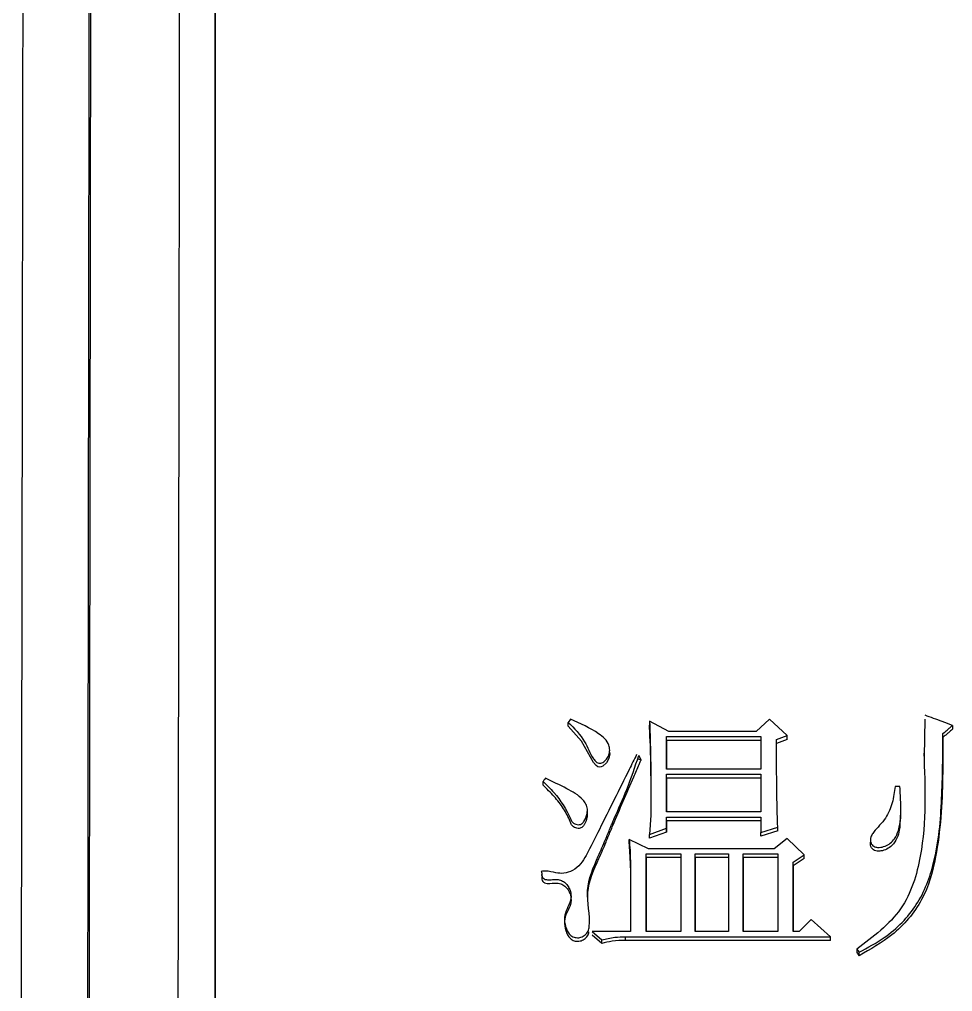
# Model space of a CAD drawing. Header units: millimetres. Extents: x 5659 to 7608, y 3628 to 5007.
# Drawn here: x 6097.13 to 6105.56, y 4791.6 to 4800.38 of the extents above; entities that cross this region are included whole.
import ezdxf

# ---------------------------------------------------------------- set-up
doc = ezdxf.new("R2010")
doc.units = ezdxf.units.MM

msp = doc.modelspace()

# ---------------------------------------------------------------- linework, layer by layer
at = {"color": 7, "linetype": 'Continuous', "lineweight": 25}
for p, q in [((6102.1068, 4794.0595), (6102.0852, 4794.032)), ((6102.0852, 4793.9972), (6102.0852, 4794.032)), ((6102.9938, 4793.9493), (6102.8207, 4794.0411)), ((6102.8207, 4794.0411), (6102.8207, 4794.0063)), ((6103.9024, 4794.0595), (6103.7835, 4793.9493)), ((6104.0647, 4793.9126), (6103.9024, 4794.0595)), ((6105.3045, 4793.7206), (6105.3087, 4794.0613)), ((6102.8246, 4793.8449), (6102.8207, 4794.0063)), ((6103.7835, 4793.9493), (6102.9938, 4793.9493)), ((6105.5575, 4794.0044), (6105.5575, 4793.9697)), ((6102.9722, 4793.9034), (6103.8267, 4793.9034)), ((6102.9722, 4793.6092), (6102.9722, 4793.9034)), ((6102.9722, 4793.8688), (6102.9722, 4793.9034)), ((6102.9722, 4793.8688), (6102.9722, 4793.6092)), ((6103.8267, 4793.8688), (6102.9722, 4793.8688)), ((6103.8267, 4793.9034), (6103.8267, 4793.6092)), ((6103.9674, 4793.8758), (6104.0647, 4793.9126)), ((6104.0647, 4793.8779), (6103.9674, 4793.8413)), ((6104.0647, 4793.8779), (6104.0647, 4793.9126)), ((6105.4709, 4793.8962), (6105.4709, 4793.9309)), ((6102.4584, 4793.7927), (6102.4584, 4793.8043)), ((6102.712, 4793.7014), (6102.745, 4793.6944)), ((6102.745, 4793.6944), (6102.7234, 4793.7334)), ((6103.8267, 4793.6092), (6102.9722, 4793.6092)), ((6101.858, 4793.4648), (6101.858, 4793.4989)), ((6102.9722, 4793.5632), (6103.8267, 4793.5632)), ((6102.9722, 4793.2225), (6102.9722, 4793.5632)), ((6102.9722, 4793.529), (6102.9722, 4793.5632)), ((6103.8267, 4793.5291), (6102.9722, 4793.529)), ((6102.9722, 4793.529), (6102.9722, 4793.2225)), ((6103.8267, 4793.5632), (6103.8267, 4793.2225)), ((6105.0815, 4793.4528), (6105.0382, 4793.4528)), ((6102.2589, 4793.2068), (6102.2589, 4793.2409)), ((6102.8315, 4793.1948), (6102.8207, 4793.0196)), ((6103.8267, 4793.2225), (6102.9722, 4793.2225)), ((6102.9722, 4793.1764), (6103.8267, 4793.1764)), ((6102.9722, 4793.075), (6102.9722, 4793.1764)), ((6102.9722, 4793.1427), (6102.9722, 4793.1764)), ((6103.8267, 4793.1764), (6103.8267, 4793.0381)), ((6105.0885, 4793.1601), (6105.0885, 4793.1942)), ((6102.8207, 4793.0196), (6102.9722, 4793.075)), ((6102.9722, 4793.1427), (6102.9722, 4793.0414)), ((6103.8267, 4793.1427), (6102.9722, 4793.1427)), ((6102.9722, 4793.0414), (6102.9722, 4793.075)), ((6103.8267, 4793.0381), (6103.9782, 4793.0842)), ((6103.9782, 4793.0506), (6103.9782, 4793.0842)), ((6104.8595, 4793.0574), (6104.8595, 4793.0564)), ((6102.8099, 4792.8904), (6102.6368, 4792.9735)), ((6102.6368, 4792.9401), (6102.6368, 4792.9735)), ((6102.9722, 4793.0414), (6102.8207, 4792.9861)), ((6102.8207, 4792.9861), (6102.8207, 4793.0196)), ((6103.9782, 4793.0506), (6103.8267, 4793.0046)), ((6103.8267, 4793.0046), (6103.8267, 4793.0381)), ((6104.0647, 4792.9827), (6103.9457, 4792.8904)), ((6104.2162, 4792.835), (6104.0647, 4792.9827)), ((6103.9457, 4792.8904), (6102.8099, 4792.8904)), ((6102.7883, 4792.8442), (6103.102, 4792.8442)), ((6102.7883, 4792.1412), (6102.7883, 4792.8442)), ((6102.7883, 4792.811), (6102.7883, 4792.8442)), ((6102.7883, 4792.811), (6102.7883, 4792.1412)), ((6103.102, 4792.811), (6102.7883, 4792.811)), ((6103.102, 4792.8442), (6103.102, 4792.1412)), ((6103.2318, 4792.8442), (6103.5347, 4792.8442)), ((6103.2318, 4792.1412), (6103.2318, 4792.8442)), ((6103.2318, 4792.811), (6103.2318, 4792.8442)), ((6103.2318, 4792.811), (6103.2318, 4792.1412)), ((6103.5347, 4792.811), (6103.2318, 4792.811)), ((6103.5347, 4792.8442), (6103.5347, 4792.1412)), ((6103.6645, 4792.8442), (6103.9782, 4792.8442)), ((6103.6645, 4792.1413), (6103.6645, 4792.8442)), ((6103.6645, 4792.811), (6103.6645, 4792.8442)), ((6103.6645, 4792.811), (6103.6645, 4792.1413)), ((6103.9782, 4792.811), (6103.6645, 4792.811)), ((6103.9782, 4792.8442), (6103.9782, 4792.1413)), ((6104.1188, 4792.7704), (6104.2162, 4792.835)), ((6104.2162, 4792.8018), (6104.1188, 4792.7372)), ((6104.2162, 4792.8018), (6104.2162, 4792.835)), ((6102.6477, 4792.7187), (6102.6477, 4792.7519)), ((6104.1188, 4792.7372), (6104.1188, 4792.7704)), ((6104.2811, 4792.2524), (6104.1729, 4792.1413)), ((6104.4542, 4792.0949), (6104.2811, 4792.2524)), ((6102.3015, 4792.1412), (6102.3881, 4792.0671)), ((6102.6477, 4792.1412), (6102.3015, 4792.1412)), ((6102.3881, 4792.0349), (6102.3015, 4792.1089)), ((6102.6044, 4792.0949), (6104.4542, 4792.0949)), ((6102.6044, 4792.0626), (6102.6044, 4792.0949)), ((6103.102, 4792.1412), (6102.7883, 4792.1412)), ((6103.5347, 4792.1412), (6103.2318, 4792.1412)), ((6103.9782, 4792.1413), (6103.6645, 4792.1413)), ((6104.1729, 4792.1413), (6104.1188, 4792.1413)), ((6104.4542, 4792.0627), (6104.4542, 4792.0949)), ((6102.3881, 4792.0349), (6102.3881, 4792.0671)), ((6104.4542, 4792.0627), (6102.6044, 4792.0626)), ((6104.6921, 4791.9837), (6104.6921, 4791.9516)), ((6104.7136, 4791.924), (6104.7136, 4791.956))]:
    msp.add_line(p, q, dxfattribs=at)
at = {"color": 7, "linetype": 'Continuous', "lineweight": 25, "flags": 128}
for points in [[(6102.4567, 4793.7686), (6102.4603, 4793.7466), (6102.4536, 4793.7039), (6102.4314, 4793.6648), (6102.399, 4793.6364), (6102.3844, 4793.6298), (6102.3695, 4793.6275), (6102.3532, 4793.6313), (6102.338, 4793.6407), (6102.3137, 4793.6686), (6102.2046, 4793.8618), (6102.0852, 4793.9972), (6102.0852, 4793.9972)], [(6101.8797, 4793.5265), (6101.8742, 4793.5194), (6101.8661, 4793.5091), (6101.858, 4793.4989)], [(6104.6921, 4791.9837), (6104.7029, 4791.9698), (6104.7137, 4791.956)], [(6104.6921, 4791.9516), (6104.6976, 4791.9446), (6104.703, 4791.9377), (6104.7137, 4791.9239)]]:
    msp.add_lwpolyline(points, dxfattribs=at)
at = {"color": 7, "linetype": 'Continuous', "lineweight": 25}
for points, knots in [([(6098.8965, 4846.9423), (6098.8965, 4846.8383), (6098.8966, 4846.3175), (6098.8966, 4844.9506), (6098.8967, 4842.7907), (6098.8968, 4840.1723), (6098.8968, 4837.7098), (6098.8968, 4834.202), (6098.8969, 4831.059), (6098.8969, 4826.7439), (6098.8969, 4822.0569), (6098.897, 4816.9247), (6098.897, 4811.5011), (6098.8971, 4806.9424), (6098.8971, 4801.02), (6098.8972, 4796.1142), (6098.8973, 4789.4352), (6098.8974, 4785.1425), (6098.8974, 4782.1413)], [0, 0, 0, 0, 0.020124, 0.100733, 0.181328, 0.221587, 0.302184, 0.342442, 0.423039, 0.463298, 0.543894, 0.624491, 0.664749, 0.745346, 0.785604, 0.8662, 0.906458, 1, 1, 1, 1]), ([(6097.2279, 4845.9943), (6097.228, 4846.0226), (6097.2283, 4846.1111), (6097.227, 4845.1247), (6097.224, 4843.1118), (6097.2194, 4840.0492), (6097.2142, 4836.6609), (6097.2091, 4833.3235), (6097.2044, 4830.2538), (6097.1989, 4826.6104), (6097.1923, 4822.3397), (6097.1851, 4817.694), (6097.1774, 4812.7472), (6097.1692, 4807.5768), (6097.1602, 4801.8925), (6097.1503, 4795.6955), (6097.1396, 4789.0117), (6097.132, 4784.3209), (6097.1282, 4781.9269)], [0, 0, 0, 0, 0.039342, 0.122943, 0.206183, 0.289063, 0.371582, 0.416612, 0.465601, 0.518547, 0.575452, 0.636313, 0.690059, 0.746552, 0.805793, 0.867782, 0.932518, 1, 1, 1, 1]), ([(6097.7332, 4781.7913), (6097.7378, 4785.0906), (6097.7469, 4791.6891), (6097.7598, 4801.1191), (6097.7718, 4809.9997), (6097.7828, 4818.1574), (6097.7925, 4825.4578), (6097.8008, 4831.7755), (6097.8075, 4836.9976), (6097.8126, 4841.0541), (6097.8158, 4843.8021), (6097.8172, 4845.2482), (6097.8169, 4845.225), (6097.8167, 4845.2162)], [0, 0, 0, 0, 0.094309, 0.188619, 0.282928, 0.377238, 0.471547, 0.565857, 0.660166, 0.754475, 0.848785, 0.943094, 1, 1, 1, 1]), ([(6097.7472, 4781.7426), (6097.7505, 4784.1283), (6097.757, 4788.8349), (6097.7662, 4795.5842), (6097.7749, 4801.9267), (6097.7829, 4807.8219), (6097.7902, 4813.2525), (6097.7979, 4818.9855), (6097.8056, 4824.7541), (6097.8128, 4830.2344), (6097.8186, 4834.7015), (6097.8231, 4838.2247), (6097.8263, 4840.8866), (6097.8286, 4842.7895), (6097.8299, 4844.0083), (6097.8305, 4844.7253), (6097.8303, 4844.7561), (6097.8302, 4844.7708)], [0, 0, 0, 0, 0.06854, 0.13522, 0.200041, 0.263001, 0.324101, 0.38334, 0.468684, 0.549845, 0.626823, 0.699617, 0.768227, 0.832652, 0.892892, 0.948946, 1, 1, 1, 1]), ([(6098.6283, 4844.017), (6098.6284, 4844.0291), (6098.6287, 4844.1413), (6098.6285, 4843.7887), (6098.628, 4843.2187), (6098.6274, 4842.672), (6098.6267, 4841.9978), (6098.6257, 4841.1897), (6098.6246, 4840.2499), (6098.6233, 4839.1783), (6098.6212, 4837.4687), (6098.6179, 4834.7826), (6098.6127, 4830.6328), (6098.606, 4825.4164), (6098.5986, 4819.8096), (6098.591, 4814.1323), (6098.5836, 4808.6652), (6098.5754, 4802.6524), (6098.5664, 4796.1048), (6098.5566, 4789.0619), (6098.5498, 4784.1196), (6098.5463, 4781.6055)], [0, 0, 0, 0, 0.008365, 0.077995, 0.107986, 0.138061, 0.168221, 0.198465, 0.228793, 0.259205, 0.289702, 0.358895, 0.433683, 0.514064, 0.600037, 0.66048, 0.723411, 0.788828, 0.856732, 0.927123, 1, 1, 1, 1]), ([(6098.8974, 4783.0611), (6098.8974, 4783.3678), (6098.8974, 4786.2668), (6098.8973, 4791.6926), (6098.8972, 4797.9103), (6098.8971, 4803.9453), (6098.8971, 4808.5753), (6098.897, 4812.3863), (6098.897, 4813.8296), (6098.897, 4814.2265)], [0, 0, 0, 0, 0.027476, 0.259697, 0.491874, 0.607849, 0.840033, 0.956008, 1, 1, 1, 1]), ([(6102.0852, 4794.032), (6102.1402, 4793.977), (6102.2376, 4793.8796), (6102.2843, 4793.7398), (6102.3319, 4793.6782), (6102.3523, 4793.665), (6102.3703, 4793.6603), (6102.3896, 4793.6648), (6102.411, 4793.6776), (6102.4353, 4793.7011), (6102.4563, 4793.7371), (6102.4624, 4793.7816), (6102.4547, 4793.8335), (6102.4186, 4793.8861), (6102.3051, 4793.972), (6102.1947, 4794.0207), (6102.1068, 4794.0595)], [0, 0, 0, 0, 0.207426, 0.367179, 0.400689, 0.416558, 0.431268, 0.448073, 0.466649, 0.497247, 0.53852, 0.578669, 0.62014, 0.682425, 0.747233, 1, 1, 1, 1]), ([(6102.8207, 4794.0411), (6102.8209, 4794.0367), (6102.8211, 4794.03), (6102.8214, 4794.0188), (6102.8218, 4794.0076), (6102.8222, 4793.9942), (6102.8227, 4793.9808), (6102.8231, 4793.9674), (6102.8235, 4793.954), (6102.8241, 4793.9361), (6102.8248, 4793.9138), (6102.8256, 4793.8869), (6102.8264, 4793.8601), (6102.8278, 4793.8064), (6102.8293, 4793.7438), (6102.8303, 4793.6811), (6102.8307, 4793.6498), (6102.831, 4793.6274), (6102.8312, 4793.605), (6102.8315, 4793.5781), (6102.8317, 4793.5512), (6102.8318, 4793.5243), (6102.8319, 4793.4974), (6102.832, 4793.4705), (6102.8321, 4793.4436), (6102.8321, 4793.4167), (6102.8321, 4793.3943), (6102.8321, 4793.3764), (6102.832, 4793.3629), (6102.832, 4793.3495), (6102.832, 4793.336), (6102.832, 4793.3226), (6102.8319, 4793.3091), (6102.8319, 4793.2956), (6102.8318, 4793.2822), (6102.8318, 4793.2687), (6102.8318, 4793.2553), (6102.8317, 4793.244), (6102.8317, 4793.2351), (6102.8317, 4793.2283), (6102.8316, 4793.2216), (6102.8316, 4793.2149), (6102.8316, 4793.2093), (6102.8316, 4793.2026), (6102.8316, 4793.1981), (6102.8315, 4793.1948)], [0, 0, 0, 0, 0.015876, 0.023814, 0.03969, 0.055566, 0.071442, 0.087319, 0.103195, 0.119071, 0.150823, 0.182575, 0.214327, 0.246079, 0.373089, 0.436594, 0.468346, 0.484222, 0.515974, 0.547726, 0.579478, 0.611231, 0.642983, 0.674735, 0.706487, 0.738239, 0.769992, 0.785868, 0.801744, 0.81762, 0.833496, 0.849372, 0.865248, 0.881124, 0.897, 0.912877, 0.928753, 0.944629, 0.952567, 0.960505, 0.968443, 0.976381, 0.984319, 0.988288, 1, 1, 1, 1]), ([(6105.5575, 4794.0044), (6105.5262, 4794.016), (6105.469, 4794.0371), (6105.3861, 4794.0677), (6105.3345, 4794.0867), (6105.3087, 4794.0962)], [0, 0, 0, 0, 0.377734, 0.688867, 1, 1, 1, 1]), ([(6105.4709, 4793.9309), (6105.4834, 4793.9415), (6105.5041, 4793.9591), (6105.5329, 4793.9836), (6105.5493, 4793.9975), (6105.5575, 4794.0044)], [0, 0, 0, 0, 0.4325048, 0.7162517, 1, 1, 1, 1]), ([(6105.5575, 4793.9697), (6105.545, 4793.9591), (6105.5243, 4793.9416), (6105.4955, 4793.9171), (6105.4791, 4793.9032), (6105.4709, 4793.8963)], [0, 0, 0, 0, 0.432757, 0.716378, 1, 1, 1, 1]), ([(6102.8245, 4793.8751), (6102.8245, 4793.8751), (6102.8245, 4793.8751), (6102.8245, 4793.8745), (6102.8245, 4793.8714), (6102.8266, 4793.7753), (6102.8303, 4793.6068), (6102.8314, 4793.4171), (6102.8316, 4793.3191), (6102.8316, 4793.2664), (6102.8316, 4793.246), (6102.8316, 4793.2329), (6102.8317, 4793.2294), (6102.8317, 4793.2276)], [0, 0, 0, 0, 0.001207, 0.003889, 0.007028, 0.025195, 0.475497, 0.695522, 0.859189, 0.902155, 0.937592, 0.968739, 1, 1, 1, 1]), ([(6103.9782, 4793.0842), (6103.978, 4793.0885), (6103.9776, 4793.1013), (6103.9769, 4793.1227), (6103.976, 4793.1484), (6103.9752, 4793.1698), (6103.9747, 4793.1869), (6103.9743, 4793.1998), (6103.9739, 4793.2126), (6103.9736, 4793.2255), (6103.9733, 4793.2383), (6103.973, 4793.2512), (6103.9727, 4793.264), (6103.9722, 4793.2897), (6103.9705, 4793.3796), (6103.969, 4793.4822), (6103.9685, 4793.572), (6103.9684, 4793.5976), (6103.9683, 4793.6105), (6103.9682, 4793.6233), (6103.9682, 4793.6361), (6103.9681, 4793.6489), (6103.968, 4793.6617), (6103.968, 4793.6746), (6103.9679, 4793.6874), (6103.9679, 4793.7002), (6103.9678, 4793.713), (6103.9678, 4793.7258), (6103.9677, 4793.7386), (6103.9677, 4793.7514), (6103.9677, 4793.7621), (6103.9676, 4793.7707), (6103.9676, 4793.7771), (6103.9676, 4793.7835), (6103.9676, 4793.7899), (6103.9676, 4793.7963), (6103.9675, 4793.8027), (6103.9675, 4793.8091), (6103.9675, 4793.8155), (6103.9675, 4793.8219), (6103.9675, 4793.8283), (6103.9675, 4793.8347), (6103.9674, 4793.8411), (6103.9674, 4793.8475), (6103.9674, 4793.8539), (6103.9674, 4793.8603), (6103.9674, 4793.8676), (6103.9674, 4793.8728), (6103.9674, 4793.8758)], [0, 0, 0, 0, 0.016204, 0.048613, 0.081022, 0.11343, 0.129634, 0.145839, 0.162043, 0.178247, 0.194452, 0.210656, 0.22686, 0.243065, 0.307882, 0.567153, 0.631971, 0.648175, 0.664379, 0.680584, 0.696788, 0.712992, 0.729197, 0.745401, 0.761605, 0.777809, 0.794014, 0.810218, 0.826422, 0.842627, 0.858831, 0.866933, 0.875035, 0.883137, 0.89124, 0.899342, 0.907444, 0.915546, 0.923648, 0.93175, 0.939853, 0.947955, 0.956057, 0.964159, 0.972261, 0.980363, 0.988466, 1, 1, 1, 1]), ([(6104.7137, 4791.9561), (6104.7914, 4791.9974), (6104.9933, 4792.1047), (6105.2572, 4792.3729), (6105.4231, 4792.8191), (6105.4662, 4793.3461), (6105.4693, 4793.7351), (6105.4709, 4793.931)], [0, 0, 0, 0, 0.112639, 0.292888, 0.474955, 0.735645, 1, 1, 1, 1]), ([(6105.4709, 4793.8963), (6105.4706, 4793.7764), (6105.4695, 4793.4163), (6105.4426, 4792.9209), (6105.3056, 4792.4178), (6105.0415, 4792.1098), (6104.8157, 4791.9818), (6104.7137, 4791.924)], [0, 0, 0, 0, 0.162061, 0.486697, 0.667178, 0.849695, 1, 1, 1, 1]), ([(6102.7035, 4793.7417), (6102.6812, 4793.6966), (6102.5694, 4793.4712), (6102.4171, 4793.1667), (6102.2754, 4792.8806), (6102.2022, 4792.7496), (6102.1318, 4792.6907), (6102.0501, 4792.6648), (6101.9664, 4792.6702), (6101.9001, 4792.6933), (6101.8553, 4792.6872), (6101.8417, 4792.6853)], [0, 0, 0, 0, 0.102395, 0.511938, 0.690628, 0.751585, 0.813368, 0.867382, 0.913423, 0.973554, 1, 1, 1, 1]), ([(6101.8472, 4792.6686), (6101.8466, 4792.6622), (6101.8454, 4792.649), (6101.8522, 4792.6336), (6101.8603, 4792.6233), (6101.8714, 4792.6151), (6101.8954, 4792.6082), (6101.926, 4792.6103), (6101.9538, 4792.6126), (6101.982, 4792.6143), (6102.0156, 4792.6092), (6102.0528, 4792.5894), (6102.0819, 4792.5594), (6102.1009, 4792.5228), (6102.1111, 4792.4829), (6102.1122, 4792.4284), (6102.0834, 4792.3657), (6102.0478, 4792.2908), (6102.0529, 4792.207), (6102.0747, 4792.1471), (6102.1016, 4792.1138), (6102.1185, 4792.1), (6102.1376, 4792.0908), (6102.1585, 4792.0863), (6102.18, 4792.0861), (6102.2013, 4792.0904), (6102.2214, 4792.0994), (6102.2394, 4792.1121), (6102.2547, 4792.1275), (6102.27, 4792.1513), (6102.291, 4792.2818), (6102.2204, 4792.5142), (6102.3363, 4792.7748), (6102.4162, 4792.9573), (6102.4548, 4793.0527), (6102.4756, 4793.1031), (6102.4876, 4793.1317), (6102.5332, 4793.2377), (6102.6244, 4793.4366), (6102.6889, 4793.6301), (6102.7234, 4793.7334)], [0, 0, 0, 0, 0.0073787, 0.0150243, 0.0185756, 0.0221542, 0.0301488, 0.0452853, 0.0551706, 0.0606045, 0.0761177, 0.0914291, 0.1062873, 0.1223904, 0.1379565, 0.1534235, 0.1843059, 0.2154784, 0.2469224, 0.2782932, 0.2869385, 0.2948589, 0.3024354, 0.3101004, 0.3179917, 0.3256944, 0.3335974, 0.342062, 0.35006, 0.3577981, 0.3738098, 0.4991891, 0.6241938, 0.686833, 0.7292145, 0.7420731, 0.749377, 0.7648573, 0.8744701, 1, 1, 1, 1]), ([(6102.2654, 4792.395), (6102.2634, 4792.4286), (6102.255, 4792.5701), (6102.3432, 4792.754), (6102.4207, 4792.9339), (6102.4609, 4793.0341), (6102.5431, 4793.2306), (6102.6312, 4793.4312), (6102.7147, 4793.6247), (6102.7365, 4793.675), (6102.7424, 4793.6886), (6102.7442, 4793.6926), (6102.7448, 4793.6939), (6102.745, 4793.6944)], [0, 0, 0, 0, 0.072339, 0.304366, 0.420322, 0.49591, 0.536225, 0.878778, 0.967055, 0.990444, 0.996951, 0.998908, 1, 1, 1, 1]), ([(6105.2972, 4793.755), (6105.3099, 4793.4457), (6105.3294, 4792.9693), (6105.1325, 4792.3119), (6104.8405, 4792.0943), (6104.6921, 4791.9837)], [0, 0, 0, 0, 0.476561, 0.733993, 1, 1, 1, 1]), ([(6101.8581, 4793.4989), (6101.8916, 4793.4662), (6101.993, 4793.3675), (6102.0723, 4793.2392), (6102.1161, 4793.1383), (6102.1334, 4793.1204), (6102.1548, 4793.11), (6102.1767, 4793.1065), (6102.1968, 4793.1096), (6102.2145, 4793.1197), (6102.2377, 4793.1483), (6102.2542, 4793.1923), (6102.262, 4793.2468), (6102.2483, 4793.2947), (6102.1924, 4793.3669), (6102.0618, 4793.4411), (6101.9441, 4793.4963), (6101.8797, 4793.5265)], [0, 0, 0, 0, 0.118686, 0.359193, 0.382947, 0.402076, 0.42122, 0.441111, 0.455767, 0.470498, 0.490907, 0.5484, 0.590659, 0.633123, 0.67426, 0.821853, 1, 1, 1, 1]), ([(6102.2575, 4793.2071), (6102.2572, 4793.1943), (6102.2564, 4793.1639), (6102.2415, 4793.1268), (6102.2251, 4793.0978), (6102.2098, 4793.0826), (6102.193, 4793.0751), (6102.1738, 4793.0732), (6102.1525, 4793.0772), (6102.1312, 4793.0883), (6102.1135, 4793.1086), (6102.0912, 4793.1664), (6102.0469, 4793.2569), (6101.9591, 4793.3645), (6101.8919, 4793.4312), (6101.8581, 4793.4648)], [0, 0, 0, 0, 0.0568987, 0.1350252, 0.1736468, 0.2031472, 0.2266296, 0.2500331, 0.2831283, 0.3165185, 0.3501293, 0.3980724, 0.5893415, 0.7930153, 1, 1, 1, 1]), ([(6105.0382, 4793.4528), (6105.0315, 4793.4036), (6105.0182, 4793.305), (6104.9589, 4793.1564), (6104.8679, 4793.0734), (6104.8229, 4793.0083), (6104.8135, 4792.9774), (6104.8166, 4792.9486), (6104.8282, 4792.9257), (6104.845, 4792.9111), (6104.8671, 4792.9027), (6104.9026, 4792.9008), (6104.9494, 4792.9109), (6104.9976, 4792.9384), (6105.0415, 4792.9866), (6105.0912, 4793.1038), (6105.0935, 4793.2671), (6105.085, 4793.3992), (6105.0815, 4793.4528)], [0, 0, 0, 0, 0.115518, 0.231634, 0.360314, 0.38877, 0.411137, 0.433609, 0.45467, 0.468652, 0.482629, 0.505933, 0.545458, 0.585905, 0.62732, 0.690876, 0.874624, 1, 1, 1, 1]), ([(6105.083, 4793.1606), (6105.0826, 4793.126), (6105.082, 4793.0663), (6105.0577, 4792.9836), (6105.0191, 4792.9236), (6104.9663, 4792.8843), (6104.9174, 4792.8695), (6104.8786, 4792.8679), (6104.8535, 4792.8735), (6104.8362, 4792.8843), (6104.8231, 4792.9008), (6104.8156, 4792.9225), (6104.8137, 4792.9419), (6104.8172, 4792.9519), (6104.8179, 4792.9539)], [0, 0, 0, 0, 0.202662, 0.349797, 0.498391, 0.606497, 0.714846, 0.776821, 0.819663, 0.85472, 0.889689, 0.938332, 0.987596, 1, 1, 1, 1]), ([(6102.6368, 4792.9735), (6102.6394, 4792.9408), (6102.6437, 4792.8876), (6102.6462, 4792.8136), (6102.6472, 4792.7725), (6102.6477, 4792.7519)], [0, 0, 0, 0, 0.443386, 0.721661, 1, 1, 1, 1]), ([(6102.6477, 4792.7187), (6102.6471, 4792.7515), (6102.6462, 4792.8049), (6102.6415, 4792.8786), (6102.6384, 4792.9196), (6102.6368, 4792.9401)], [0, 0, 0, 0, 0.443947, 0.7219434, 1, 1, 1, 1]), ([(6102.6477, 4792.7519), (6102.6477, 4792.6502), (6102.6477, 4792.4469), (6102.6477, 4792.2431), (6102.6477, 4792.1412)], [0, 0, 0, 0, 0.499996, 1, 1, 1, 1]), ([(6104.1188, 4792.1413), (6104.1188, 4792.2341), (6104.1188, 4792.444), (6104.1188, 4792.6535), (6104.1188, 4792.7704)], [0, 0, 0, 0, 0.44202, 1, 1, 1, 1]), ([(6104.1188, 4792.7372), (6104.1188, 4792.6447), (6104.1188, 4792.4463), (6104.1188, 4792.2475), (6104.1188, 4792.1413)], [0, 0, 0, 0, 0.465984, 1, 1, 1, 1]), ([(6101.8417, 4792.6853), (6101.8437, 4792.6804), (6101.8472, 4792.6717), (6101.8474, 4792.661), (6101.8455, 4792.6551), (6101.8437, 4792.6532), (6101.8427, 4792.6526), (6101.8421, 4792.6524), (6101.8418, 4792.6523), (6101.8417, 4792.6523)], [0, 0, 0, 0, 0.493604, 0.861876, 0.955662, 0.982084, 0.991539, 0.995796, 1, 1, 1, 1]), ([(6101.8472, 4792.6356), (6101.8466, 4792.6285), (6101.8454, 4792.6143), (6101.8535, 4792.598), (6101.863, 4792.5878), (6101.8758, 4792.5803), (6101.9174, 4792.5723), (6101.9701, 4792.5862), (6102.0292, 4792.5713), (6102.0651, 4792.5461), (6102.0914, 4792.5116), (6102.1068, 4792.4716), (6102.1129, 4792.4293), (6102.1058, 4792.3735), (6102.0704, 4792.314), (6102.0458, 4792.2343), (6102.0567, 4792.1646), (6102.0772, 4792.1131), (6102.0979, 4792.0845), (6102.119, 4792.0671), (6102.1383, 4792.058), (6102.1595, 4792.0538), (6102.1814, 4792.0544), (6102.2028, 4792.0589), (6102.2291, 4792.0703), (6102.2506, 4792.0892), (6102.2649, 4792.1121), (6102.2716, 4792.1271), (6102.2718, 4792.1367), (6102.2719, 4792.1398)], [0, 0, 0, 0, 0.021977, 0.044085, 0.053985, 0.064273, 0.088224, 0.176711, 0.220203, 0.264353, 0.306517, 0.351961, 0.396252, 0.439352, 0.525251, 0.607696, 0.694473, 0.739882, 0.779597, 0.801371, 0.821997, 0.842752, 0.864889, 0.886343, 0.907126, 0.950116, 0.970156, 0.990518, 1, 1, 1, 1]), ([(6102.3881, 4792.0671), (6102.4278, 4792.0763), (6102.499, 4792.0928), (6102.5721, 4792.0943), (6102.6044, 4792.0949)], [0, 0, 0, 0, 0.558835, 1, 1, 1, 1]), ([(6102.6044, 4792.0626), (6102.5633, 4792.0615), (6102.4901, 4792.0596), (6102.4192, 4792.0424), (6102.3881, 4792.0349)], [0, 0, 0, 0, 0.561085, 1, 1, 1, 1])]:
    msp.add_open_spline(points, degree=3, knots=knots, dxfattribs=at)

doc.saveas('drawing.dxf')
